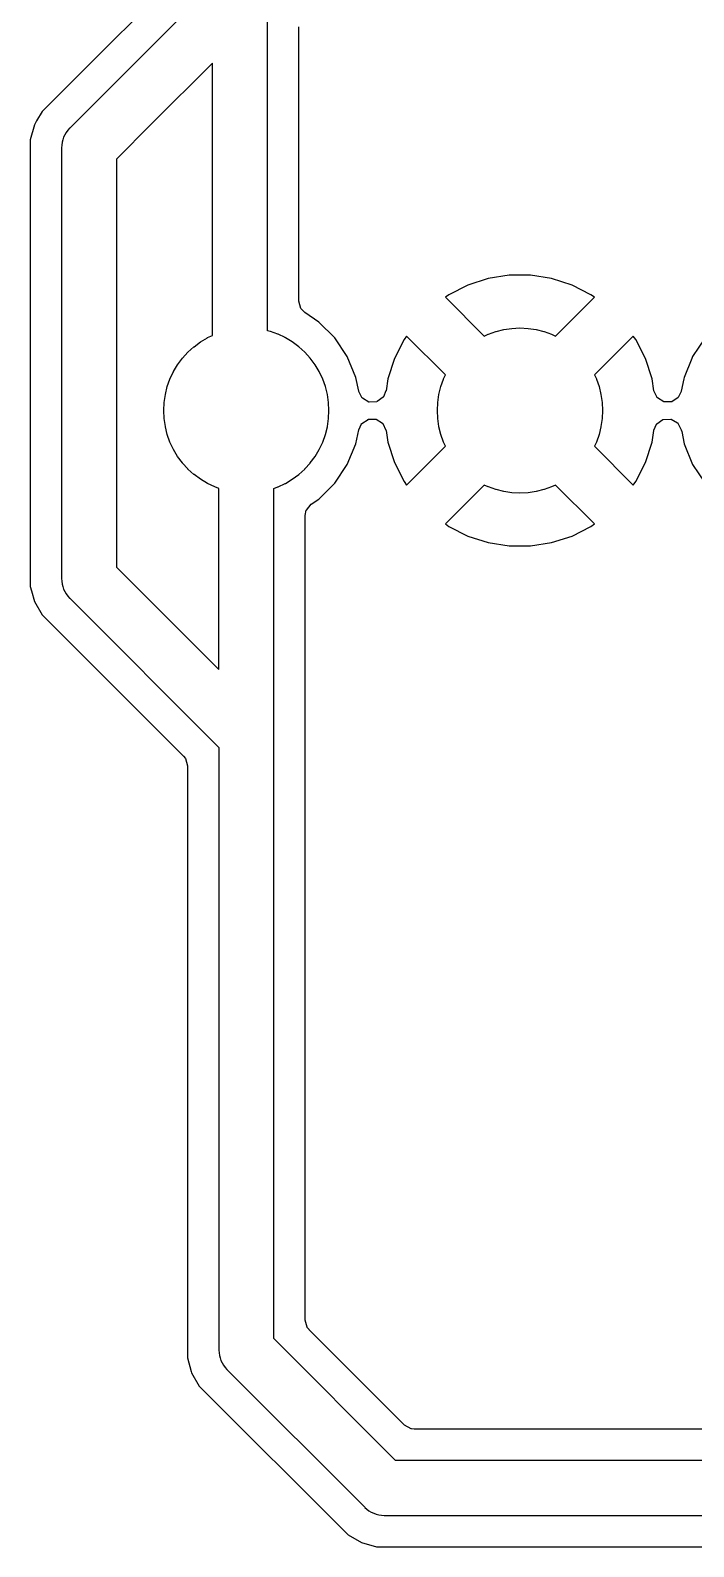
# Model space of a CAD drawing. Header units: metres. Extents: x 92.3 to 181.5, y -134.8 to -50.6.
# Drawn here: x 101.5 to 107.66, y -79.19 to -65.11 of the extents above; entities that cross this region are included whole.
import ezdxf

# ---------------------------------------------------------------- set-up
doc = ezdxf.new("R2010")
doc.units = ezdxf.units.M

msp = doc.modelspace()

# ---------------------------------------------------------------- linework, layer by layer
for points in [[(122.091, -57.754), (109.878, -57.754), (109.742, -57.791), (109.739, -57.792), (109.615, -57.863), (103.416, -64.063), (103.116, -64.363), (101.613, -65.865), (101.563, -65.952), (101.542, -65.989), (101.504, -66.128), (101.504, -70.272), (101.516, -70.314), (101.542, -70.411), (101.613, -70.535)], [(103.57, -64.32), (102.27, -65.62), (101.87, -66.02), (101.87, -66.02), (101.869, -66.02), (101.853, -66.038), (101.853, -66.038), (101.853, -66.038), (101.853, -66.038), (101.853, -66.038), (101.838, -66.058), (101.838, -66.058), (101.838, -66.058), (101.838, -66.058), (101.838, -66.058), (101.825, -66.08), (101.825, -66.08), (101.825, -66.08), (101.825, -66.08), (101.825, -66.08), (101.814, -66.102), (101.814, -66.102), (101.814, -66.102), (101.814, -66.102), (101.814, -66.103), (101.806, -66.126), (101.806, -66.126), (101.806, -66.126), (101.806, -66.126), (101.806, -66.126), (101.8, -66.15), (101.8, -66.15), (101.8, -66.15), (101.8, -66.15), (101.8, -66.15), (101.796, -66.175), (101.796, -66.175), (101.796, -66.175), (101.796, -66.175), (101.796, -66.175), (101.795, -66.2), (101.795, -66.2), (101.795, -66.2), (101.795, -70.2), (101.795, -70.2), (101.795, -70.2), (101.796, -70.225), (101.796, -70.225), (101.796, -70.225), (101.796, -70.225), (101.796, -70.225), (101.8, -70.25), (101.8, -70.25), (101.8, -70.25), (101.8, -70.25), (101.8, -70.25), (101.806, -70.274), (101.806, -70.274)], [(114.068, -78.385), (104.896, -78.385), (103.765, -77.254), (103.765, -69.362), (103.803, -69.349), (103.803, -69.349), (103.804, -69.349), (103.804, -69.349), (103.804, -69.349), (103.871, -69.317), (103.871, -69.316), (103.872, -69.316), (103.872, -69.316), (103.872, -69.316), (103.936, -69.278), (103.936, -69.278), (103.936, -69.278), (103.936, -69.278), (103.936, -69.278), (103.996, -69.233), (103.996, -69.233), (103.997, -69.233), (103.997, -69.233), (103.997, -69.233), (104.052, -69.183), (104.052, -69.182), (104.052, -69.182), (104.052, -69.182), (104.053, -69.182), (104.103, -69.127), (104.103, -69.127), (104.103, -69.127), (104.103, -69.126), (104.103, -69.126), (104.148, -69.066), (104.148, -69.066), (104.148, -69.066), (104.148, -69.066), (104.148, -69.066), (104.186, -69.002), (104.186, -69.002), (104.186, -69.002), (104.186, -69.001), (104.187, -69.001), (104.219, -68.934), (104.219, -68.934), (104.219, -68.934), (104.219, -68.933), (104.219, -68.933), (104.244, -68.863), (104.244, -68.863), (104.244, -68.863), (104.244, -68.863), (104.244, -68.863), (104.244, -68.863), (104.244, -68.862), (104.262, -68.79), (104.262, -68.79), (104.262, -68.79), (104.262, -68.79), (104.262, -68.789), (104.273, -68.715), (104.273, -68.715), (104.273, -68.715), (104.273, -68.715), (104.273, -68.715), (104.277, -68.64), (104.277, -68.64), (104.277, -68.64), (104.277, -68.64), (104.277, -68.64), (104.273, -68.565), (104.273, -68.565), (104.273, -68.565), (104.273, -68.565), (104.273, -68.565), (104.262, -68.491), (104.262, -68.49), (104.262, -68.49), (104.262, -68.49), (104.262, -68.49), (104.244, -68.418), (104.244, -68.417), (104.244, -68.417), (104.244, -68.417), (104.244, -68.417), (104.219, -68.347), (104.219, -68.347), (104.219, -68.346), (104.219, -68.346), (104.219, -68.346), (104.187, -68.279), (104.186, -68.279), (104.186, -68.278), (104.186, -68.278), (104.186, -68.278), (104.148, -68.214), (104.148, -68.214), (104.148, -68.214), (104.148, -68.214), (104.148, -68.214), (104.103, -68.154), (104.103, -68.154), (104.103, -68.153), (104.103, -68.153), (104.103, -68.153), (104.053, -68.098), (104.052, -68.098), (104.052, -68.098), (104.052, -68.098), (104.052, -68.097), (103.997, -68.047), (103.997, -68.047), (103.997, -68.047), (103.996, -68.047), (103.996, -68.047), (103.936, -68.002), (103.936, -68.002), (103.936, -68.002), (103.936, -68.002), (103.936, -68.002), (103.872, -67.964), (103.872, -67.964), (103.872, -67.964), (103.871, -67.964), (103.871, -67.963), (103.804, -67.931), (103.804, -67.931), (103.804, -67.931), (103.803, -67.931), (103.803, -67.931), (103.733, -67.906), (103.733, -67.906), (103.733, -67.906), (103.733, -67.906), (103.732, -67.906), (103.705, -67.899), (103.705, -64.906)], [(113.814, -78.094), (105.069, -78.094), (105.069, -78.094), (105.069, -78.094), (105.069, -78.094), (105.069, -78.094), (105.042, -78.092), (105.042, -78.092), (105.042, -78.092), (105.042, -78.092), (105.042, -78.092), (105.042, -78.092), (105.042, -78.092), (105.042, -78.091), (105.042, -78.091), (105.041, -78.091), (105.041, -78.091), (105.041, -78.091), (105.041, -78.091), (105.041, -78.091), (105.041, -78.091), (105.041, -78.091), (105.041, -78.091), (104.979, -78.058), (104.979, -78.058), (104.979, -78.057), (104.979, -78.057), (104.979, -78.057), (104.979, -78.057), (104.979, -78.057), (104.979, -78.057), (104.979, -78.057), (104.978, -78.057), (104.978, -78.057), (104.978, -78.057), (104.978, -78.057), (104.093, -77.172), (104.093, -77.172), (104.093, -77.172), (104.093, -77.172), (104.093, -77.171), (104.076, -77.151), (104.076, -77.151), (104.076, -77.151), (104.076, -77.15), (104.076, -77.15), (104.076, -77.15), (104.076, -77.15), (104.076, -77.15), (104.076, -77.15), (104.076, -77.15), (104.076, -77.15), (104.076, -77.15), (104.076, -77.15), (104.076, -77.149), (104.075, -77.149), (104.075, -77.149), (104.075, -77.149), (104.056, -77.082), (104.056, -77.082), (104.056, -77.082), (104.056, -77.082), (104.056, -77.082), (104.056, -77.081), (104.056, -77.081), (104.056, -77.081), (104.056, -77.081), (104.056, -77.081), (104.056, -77.081), (104.056, -77.081), (104.056, -77.081), (104.056, -69.616), (104.056, -69.616), (104.056, -69.616), (104.056, -69.616), (104.056, -69.616), (104.056, -69.616), (104.056, -69.616), (104.056, -69.615), (104.056, -69.615), (104.066, -69.566), (104.066, -69.566), (104.066, -69.566), (104.066, -69.565), (104.066, -69.565), (104.066, -69.565), (104.066, -69.565), (104.066, -69.565), (104.066, -69.565), (104.066, -69.565), (104.066, -69.565), (104.066, -69.565), (104.066, -69.564), (104.066, -69.564), (104.067, -69.564), (104.067, -69.564), (104.067, -69.564), (104.067, -69.564), (104.067, -69.564), (104.067, -69.564), (104.067, -69.564), (104.112, -69.51), (104.112, -69.51), (104.112, -69.51), (104.112, -69.51), (104.112, -69.51), (104.112, -69.51), (104.112, -69.509), (104.112, -69.509), (104.112, -69.509), (104.113, -69.509), (104.113, -69.509), (104.113, -69.509), (104.113, -69.509), (104.184, -69.461), (104.331, -69.314), (104.447, -69.141), (104.527, -68.948), (104.553, -68.819), (104.553, -68.819), (104.553, -68.819), (104.553, -68.819), (104.553, -68.819), (104.553, -68.819), (104.553, -68.818), (104.553, -68.818), (104.553, -68.818), (104.553, -68.818), (104.553, -68.818), (104.58, -68.762), (104.58, -68.762), (104.58, -68.762), (104.58, -68.762), (104.58, -68.762), (104.58, -68.762), (104.58, -68.762), (104.58, -68.762), (104.58, -68.762), (104.58, -68.761), (104.58, -68.761), (104.58, -68.761), (104.581, -68.761), (104.581, -68.761), (104.581, -68.761), (104.581, -68.761), (104.581, -68.761), (104.581, -68.761), (104.581, -68.761), (104.581, -68.761), (104.581, -68.76), (104.581, -68.76), (104.581, -68.76), (104.64, -68.722), (104.64, -68.722), (104.64, -68.722), (104.64, -68.722), (104.64, -68.721), (104.64, -68.721), (104.64, -68.721), (104.64, -68.721), (104.641, -68.721), (104.641, -68.721), (104.641, -68.721), (104.641, -68.721), (104.641, -68.721), (104.641, -68.721), (104.641, -68.721), (104.641, -68.721), (104.642, -68.721), (104.642, -68.721), (104.642, -68.721), (104.642, -68.721), (104.642, -68.721), (104.642, -68.721), (104.642, -68.721), (104.642, -68.721), (104.712, -68.72), (104.712, -68.72), (104.713, -68.72), (104.713, -68.72), (104.713, -68.72), (104.713, -68.72), (104.713, -68.72), (104.713, -68.72), (104.713, -68.72), (104.713, -68.72), (104.713, -68.72), (104.714, -68.72), (104.714, -68.72), (104.714, -68.72), (104.714, -68.72), (104.714, -68.72), (104.714, -68.72), (104.714, -68.72), (104.714, -68.72), (104.715, -68.72), (104.715, -68.72), (104.715, -68.721), (104.715, -68.721), (104.715, -68.721), (104.774, -68.758), (104.774, -68.758), (104.774, -68.758), (104.775, -68.758), (104.775, -68.758), (104.775, -68.758), (104.775, -68.758), (104.775, -68.758), (104.775, -68.758), (104.775, -68.758), (104.775, -68.758), (104.775, -68.758), (104.775, -68.759), (104.775, -68.759), (104.776, -68.759), (104.776, -68.759), (104.776, -68.759), (104.776, -68.759), (104.776, -68.759), (104.776, -68.759), (104.776, -68.759), (104.776, -68.759), (104.776, -68.76), (104.776, -68.76), (104.806, -68.823), (104.806, -68.823), (104.806, -68.823), (104.806, -68.823), (104.806, -68.823), (104.806, -68.823), (104.806, -68.823), (104.806, -68.824), (104.806, -68.824), (104.806, -68.824), (104.806, -68.824), (104.806, -68.824), (104.807, -68.824), (104.824, -68.934), (104.885, -69.123), (104.975, -69.299), (104.998, -69.331), (105.359, -68.971), (105.341, -68.934), (105.341, -68.934), (105.341, -68.934), (105.341, -68.933), (105.341, -68.933), (105.316, -68.863), (105.316, -68.863), (105.316, -68.863), (105.316, -68.863), (105.316, -68.862), (105.298, -68.79), (105.298, -68.79), (105.298, -68.79), (105.298, -68.79), (105.298, -68.789), (105.287, -68.715), (105.287, -68.715), (105.287, -68.715), (105.287, -68.715), (105.287, -68.715), (105.283, -68.64), (105.283, -68.64), (105.283, -68.64), (105.283, -68.64), (105.283, -68.64), (105.287, -68.565), (105.287, -68.565), (105.287, -68.565), (105.287, -68.565), (105.287, -68.565), (105.298, -68.491), (105.298, -68.49), (105.298, -68.49), (105.298, -68.49), (105.298, -68.49), (105.316, -68.418), (105.316, -68.417), (105.316, -68.417), (105.316, -68.417), (105.316, -68.417), (105.316, -68.417), (105.316, -68.417), (105.341, -68.347), (105.341, -68.347), (105.341, -68.346), (105.341, -68.346), (105.341, -68.346), (105.359, -68.309), (104.998, -67.949), (104.975, -67.981), (104.885, -68.157), (104.824, -68.346), (104.807, -68.456), (104.806, -68.456), (104.806, -68.456), (104.806, -68.456), (104.806, -68.456), (104.806, -68.456), (104.806, -68.457), (104.806, -68.457), (104.806, -68.457), (104.806, -68.457), (104.806, -68.457), (104.782, -68.514), (104.782, -68.514), (104.782, -68.514), (104.781, -68.514), (104.781, -68.514), (104.781, -68.514), (104.781, -68.514), (104.781, -68.514), (104.781, -68.515), (104.781, -68.515), (104.781, -68.515), (104.781, -68.515), (104.781, -68.515), (104.781, -68.515), (104.781, -68.515), (104.781, -68.515), (104.781, -68.515), (104.78, -68.515), (104.78, -68.515), (104.78, -68.516), (104.78, -68.516), (104.78, -68.516), (104.78, -68.516), (104.723, -68.557), (104.723, -68.557), (104.723, -68.557), (104.723, -68.557), (104.723, -68.557), (104.723, -68.557), (104.723, -68.557), (104.723, -68.557), (104.722, -68.557), (104.722, -68.557), (104.722, -68.557), (104.722, -68.557), (104.722, -68.557), (104.722, -68.557), (104.722, -68.557), (104.722, -68.557), (104.721, -68.557), (104.721, -68.557), (104.721, -68.557), (104.721, -68.558), (104.721, -68.558), (104.721, -68.558), (104.721, -68.558), (104.721, -68.558), (104.651, -68.561), (104.651, -68.561), (104.651, -68.561), (104.65, -68.561), (104.65, -68.561), (104.65, -68.561), (104.65, -68.561), (104.65, -68.561), (104.65, -68.561), (104.65, -68.561), (104.65, -68.561), (104.649, -68.561), (104.649, -68.561), (104.649, -68.561), (104.649, -68.561), (104.649, -68.561), (104.649, -68.561), (104.649, -68.561), (104.649, -68.561), (104.649, -68.561), (104.648, -68.561), (104.648, -68.561), (104.648, -68.561), (104.648, -68.561), (104.587, -68.526), (104.587, -68.526), (104.587, -68.526), (104.587, -68.526), (104.587, -68.526), (104.587, -68.526), (104.587, -68.526), (104.587, -68.526), (104.587, -68.526), (104.586, -68.525), (104.586, -68.525), (104.586, -68.525), (104.586, -68.525), (104.586, -68.525), (104.586, -68.525), (104.586, -68.525), (104.586, -68.525), (104.586, -68.525), (104.586, -68.525), (104.586, -68.524), (104.586, -68.524), (104.586, -68.524), (104.585, -68.524), (104.585, -68.524), (104.553, -68.462), (104.553, -68.462), (104.553, -68.462), (104.553, -68.462), (104.553, -68.462), (104.553, -68.462), (104.553, -68.461), (104.553, -68.461), (104.553, -68.461), (104.553, -68.461), (104.553, -68.461), (104.553, -68.461), (104.553, -68.461), (104.527, -68.332), (104.447, -68.139), (104.331, -67.966), (104.184, -67.819), (104.053, -67.731), (104.053, -67.731), (104.053, -67.731), (104.053, -67.731), (104.052, -67.731), (104.052, -67.73), (104.052, -67.73), (104.052, -67.73), (104.052, -67.73), (104.017, -67.694), (104.017, -67.694), (104.016, -67.694), (104.016, -67.694), (104.016, -67.694), (104.016, -67.694), (104.016, -67.694), (104.016, -67.693), (104.016, -67.693), (104.016, -67.693), (104.016, -67.693), (104.016, -67.693), (104.016, -67.693), (104.016, -67.693), (104.016, -67.693), (104.016, -67.693), (104.016, -67.693), (104.016, -67.692), (104.015, -67.692), (104.015, -67.692), (104.015, -67.692), (103.996, -67.625), (103.996, -67.625), (103.996, -67.625), (103.996, -67.625), (103.996, -67.625), (103.996, -67.624), (103.996, -67.624), (103.996, -67.624), (103.996, -67.624), (103.996, -67.624), (103.996, -67.624), (103.996, -67.624), (103.996, -67.624), (103.996, -65.079)], [(103.255, -69.362), (103.217, -69.349), (103.217, -69.349), (103.216, -69.349), (103.216, -69.349), (103.216, -69.349), (103.149, -69.317), (103.149, -69.316), (103.148, -69.316), (103.148, -69.316), (103.148, -69.316), (103.084, -69.278), (103.084, -69.278), (103.084, -69.278), (103.084, -69.278), (103.084, -69.278), (103.024, -69.233), (103.024, -69.233), (103.023, -69.233), (103.023, -69.233), (103.023, -69.233), (102.968, -69.183), (102.968, -69.182), (102.968, -69.182), (102.968, -69.182), (102.967, -69.182), (102.917, -69.127), (102.917, -69.127), (102.917, -69.127), (102.917, -69.126), (102.917, -69.126), (102.872, -69.066), (102.872, -69.066), (102.872, -69.066), (102.872, -69.066), (102.872, -69.066), (102.834, -69.002), (102.834, -69.002), (102.834, -69.002), (102.834, -69.001), (102.833, -69.001), (102.801, -68.934), (102.801, -68.934), (102.801, -68.934), (102.801, -68.933), (102.801, -68.933), (102.776, -68.863), (102.776, -68.863), (102.776, -68.863), (102.776, -68.863), (102.776, -68.862), (102.758, -68.79), (102.758, -68.79), (102.758, -68.79), (102.758, -68.79), (102.758, -68.789), (102.747, -68.715), (102.747, -68.715), (102.747, -68.715), (102.747, -68.715), (102.747, -68.715), (102.743, -68.64), (102.743, -68.64), (102.743, -68.64), (102.743, -68.64), (102.743, -68.64), (102.747, -68.565), (102.747, -68.565), (102.747, -68.565), (102.747, -68.565), (102.747, -68.565), (102.758, -68.491), (102.758, -68.49), (102.758, -68.49), (102.758, -68.49), (102.758, -68.49), (102.776, -68.418), (102.776, -68.417), (102.776, -68.417), (102.776, -68.417), (102.776, -68.417), (102.801, -68.347), (102.801, -68.347), (102.801, -68.346), (102.801, -68.346), (102.801, -68.346), (102.833, -68.279), (102.834, -68.279), (102.834, -68.278), (102.834, -68.278), (102.834, -68.278), (102.872, -68.214), (102.872, -68.214), (102.872, -68.214), (102.872, -68.214), (102.872, -68.214), (102.917, -68.154), (102.917, -68.154), (102.917, -68.153), (102.917, -68.153), (102.917, -68.153), (102.967, -68.098), (102.968, -68.098), (102.968, -68.098), (102.968, -68.098), (102.968, -68.097), (103.023, -68.047), (103.023, -68.047), (103.023, -68.047), (103.024, -68.047), (103.024, -68.047), (103.084, -68.002), (103.084, -68.002), (103.084, -68.002), (103.084, -68.002), (103.084, -68.002), (103.148, -67.964), (103.148, -67.964), (103.148, -67.964), (103.149, -67.964), (103.149, -67.963), (103.195, -67.942), (103.195, -65.416), (102.63, -65.98), (102.305, -66.306), (102.305, -70.094), (103.255, -71.044), (103.255, -69.362)], [(105.391, -67.565), (105.359, -67.588), (105.719, -67.949), (105.756, -67.931), (105.756, -67.931), (105.756, -67.931), (105.757, -67.931), (105.757, -67.931), (105.827, -67.906), (105.827, -67.906), (105.827, -67.906), (105.827, -67.906), (105.828, -67.906), (105.9, -67.888), (105.9, -67.888), (105.9, -67.888), (105.9, -67.888), (105.901, -67.888), (105.975, -67.877), (105.975, -67.877), (105.975, -67.877), (105.975, -67.877), (105.975, -67.877), (106.05, -67.873), (106.05, -67.873), (106.05, -67.873), (106.05, -67.873), (106.05, -67.873), (106.125, -67.877), (106.125, -67.877), (106.125, -67.877), (106.125, -67.877), (106.125, -67.877), (106.199, -67.888), (106.2, -67.888), (106.2, -67.888), (106.2, -67.888), (106.2, -67.888), (106.272, -67.906), (106.273, -67.906), (106.273, -67.906), (106.273, -67.906), (106.273, -67.906), (106.343, -67.931), (106.343, -67.931), (106.344, -67.931), (106.344, -67.931), (106.344, -67.931), (106.381, -67.949), (106.741, -67.588), (106.709, -67.565), (106.533, -67.475), (106.344, -67.414), (106.149, -67.383), (105.951, -67.383), (105.756, -67.414), (105.567, -67.475), (105.391, -67.565)], [(107.125, -67.981), (107.102, -67.949), (106.741, -68.309), (106.759, -68.346), (106.759, -68.346), (106.759, -68.346), (106.759, -68.347), (106.759, -68.347), (106.784, -68.417), (106.784, -68.417), (106.784, -68.417), (106.784, -68.417), (106.784, -68.418), (106.802, -68.49), (106.802, -68.49), (106.802, -68.49), (106.802, -68.49), (106.802, -68.491), (106.813, -68.565), (106.813, -68.565), (106.813, -68.565), (106.813, -68.565), (106.813, -68.565), (106.817, -68.64), (106.817, -68.64), (106.817, -68.64), (106.817, -68.64), (106.817, -68.64), (106.813, -68.715), (106.813, -68.715), (106.813, -68.715), (106.813, -68.715), (106.813, -68.715), (106.802, -68.789), (106.802, -68.79), (106.802, -68.79), (106.802, -68.79), (106.802, -68.79), (106.784, -68.862), (106.784, -68.863), (106.784, -68.863), (106.784, -68.863), (106.784, -68.863), (106.759, -68.933), (106.759, -68.933), (106.759, -68.934), (106.759, -68.934), (106.759, -68.934), (106.741, -68.971), (107.102, -69.331), (107.125, -69.299), (107.215, -69.123), (107.276, -68.934), (107.293, -68.824), (107.294, -68.824), (107.294, -68.824), (107.294, -68.824), (107.294, -68.824), (107.294, -68.824), (107.294, -68.823), (107.294, -68.823), (107.294, -68.823), (107.294, -68.823), (107.294, -68.823), (107.318, -68.766), (107.318, -68.766), (107.318, -68.766), (107.319, -68.766), (107.319, -68.766), (107.319, -68.766), (107.319, -68.766), (107.319, -68.766), (107.319, -68.765), (107.319, -68.765), (107.319, -68.765), (107.319, -68.765), (107.319, -68.765), (107.319, -68.765), (107.319, -68.765), (107.319, -68.765), (107.319, -68.765), (107.32, -68.765), (107.32, -68.765), (107.32, -68.764), (107.32, -68.764), (107.32, -68.764), (107.32, -68.764), (107.377, -68.723), (107.377, -68.723), (107.377, -68.723), (107.377, -68.723), (107.377, -68.723), (107.377, -68.723), (107.377, -68.723), (107.377, -68.723), (107.378, -68.723), (107.378, -68.723), (107.378, -68.723), (107.378, -68.723), (107.378, -68.723), (107.378, -68.723), (107.378, -68.723), (107.378, -68.723), (107.379, -68.723), (107.379, -68.723), (107.379, -68.723), (107.379, -68.722), (107.379, -68.722), (107.379, -68.722), (107.379, -68.722), (107.379, -68.722), (107.449, -68.719), (107.449, -68.719), (107.449, -68.719), (107.45, -68.719), (107.45, -68.719), (107.45, -68.719), (107.45, -68.719), (107.45, -68.719), (107.45, -68.719), (107.45, -68.719), (107.45, -68.719), (107.451, -68.719), (107.451, -68.719), (107.451, -68.719), (107.451, -68.719), (107.451, -68.719), (107.451, -68.719), (107.451, -68.719), (107.451, -68.719), (107.451, -68.719), (107.452, -68.719), (107.452, -68.719), (107.452, -68.719), (107.452, -68.719), (107.513, -68.754), (107.513, -68.754), (107.513, -68.754), (107.513, -68.754), (107.513, -68.754), (107.513, -68.754), (107.513, -68.754), (107.513, -68.754), (107.513, -68.754), (107.514, -68.755), (107.514, -68.755), (107.514, -68.755), (107.514, -68.755), (107.514, -68.755), (107.514, -68.755), (107.514, -68.755), (107.514, -68.755), (107.514, -68.755), (107.514, -68.755), (107.514, -68.756), (107.514, -68.756), (107.514, -68.756), (107.515, -68.756), (107.515, -68.756), (107.547, -68.818), (107.547, -68.818), (107.547, -68.818), (107.547, -68.818), (107.547, -68.818), (107.547, -68.818), (107.547, -68.819), (107.547, -68.819), (107.547, -68.819), (107.547, -68.819), (107.547, -68.819), (107.547, -68.819), (107.547, -68.819), (107.547, -68.819), (107.551, -68.835), (107.573, -68.948), (107.653, -69.141), (107.769, -69.314)], [(107.769, -67.966), (107.653, -68.139), (107.645, -68.157), (107.573, -68.332), (107.57, -68.345), (107.547, -68.461), (107.547, -68.461), (107.547, -68.461), (107.547, -68.461), (107.547, -68.461), (107.547, -68.461), (107.547, -68.462), (107.547, -68.462), (107.547, -68.462), (107.547, -68.462), (107.547, -68.462), (107.52, -68.518), (107.52, -68.518), (107.52, -68.518), (107.52, -68.518), (107.52, -68.518), (107.52, -68.518), (107.52, -68.518), (107.52, -68.518), (107.52, -68.518), (107.52, -68.519), (107.52, -68.519), (107.52, -68.519), (107.519, -68.519), (107.519, -68.519), (107.519, -68.519), (107.519, -68.519), (107.519, -68.519), (107.519, -68.519), (107.519, -68.519), (107.519, -68.519), (107.519, -68.52), (107.519, -68.52), (107.519, -68.52), (107.46, -68.558), (107.46, -68.558), (107.46, -68.558), (107.46, -68.558), (107.46, -68.559), (107.46, -68.559), (107.46, -68.559), (107.46, -68.559), (107.459, -68.559), (107.459, -68.559), (107.459, -68.559), (107.459, -68.559), (107.459, -68.559), (107.459, -68.559), (107.459, -68.559), (107.459, -68.559), (107.458, -68.559), (107.458, -68.559), (107.458, -68.559), (107.458, -68.559), (107.458, -68.559), (107.458, -68.559), (107.458, -68.559), (107.458, -68.559), (107.388, -68.56), (107.388, -68.56), (107.387, -68.56), (107.387, -68.56), (107.387, -68.56), (107.387, -68.56), (107.387, -68.56), (107.387, -68.56), (107.387, -68.56), (107.387, -68.56), (107.387, -68.56), (107.386, -68.56), (107.386, -68.56), (107.386, -68.56), (107.386, -68.56), (107.386, -68.56), (107.386, -68.56), (107.386, -68.56), (107.386, -68.56), (107.385, -68.56), (107.385, -68.56), (107.385, -68.559), (107.385, -68.559), (107.385, -68.559), (107.326, -68.522), (107.326, -68.522), (107.326, -68.522), (107.325, -68.522), (107.325, -68.522), (107.325, -68.522), (107.325, -68.522), (107.325, -68.522), (107.325, -68.522), (107.325, -68.522), (107.325, -68.522), (107.325, -68.522), (107.325, -68.521), (107.325, -68.521), (107.324, -68.521), (107.324, -68.521), (107.324, -68.521), (107.324, -68.521), (107.324, -68.521), (107.324, -68.521), (107.324, -68.521), (107.324, -68.521), (107.324, -68.52), (107.324, -68.52), (107.294, -68.457), (107.294, -68.457), (107.294, -68.457), (107.294, -68.457), (107.294, -68.457), (107.294, -68.457), (107.294, -68.457), (107.294, -68.456), (107.294, -68.456), (107.294, -68.456), (107.294, -68.456), (107.294, -68.456), (107.293, -68.456), (107.276, -68.346), (107.215, -68.157), (107.125, -67.981)], [(105.827, -69.374), (105.827, -69.374), (105.757, -69.349), (105.757, -69.349), (105.756, -69.349), (105.756, -69.349), (105.756, -69.349), (105.719, -69.331), (105.359, -69.692), (105.391, -69.715), (105.567, -69.805), (105.756, -69.866), (105.951, -69.897), (106.149, -69.897), (106.344, -69.866), (106.533, -69.805), (106.709, -69.715), (106.741, -69.692), (106.381, -69.331), (106.344, -69.349), (106.344, -69.349), (106.344, -69.349), (106.343, -69.349), (106.343, -69.349), (106.273, -69.374), (106.273, -69.374), (106.273, -69.374), (106.273, -69.374), (106.272, -69.374), (106.2, -69.392), (106.2, -69.392), (106.2, -69.392), (106.2, -69.392), (106.199, -69.392), (106.125, -69.403), (106.125, -69.403), (106.125, -69.403), (106.125, -69.403), (106.125, -69.403), (106.05, -69.407), (106.05, -69.407), (106.05, -69.407), (106.05, -69.407), (106.05, -69.407), (105.975, -69.403), (105.975, -69.403), (105.975, -69.403), (105.975, -69.403), (105.975, -69.403), (105.901, -69.392), (105.9, -69.392), (105.9, -69.392), (105.9, -69.392), (105.9, -69.392), (105.828, -69.374), (105.827, -69.374), (105.827, -69.374), (105.827, -69.374), (105.827, -69.374), (105.827, -69.374)], [(101.806, -70.274), (101.806, -70.274), (101.806, -70.274), (101.806, -70.274), (101.806, -70.274), (101.814, -70.297), (101.814, -70.298), (101.814, -70.298), (101.814, -70.298), (101.814, -70.298), (101.825, -70.32), (101.825, -70.32), (101.825, -70.32), (101.825, -70.32), (101.825, -70.32), (101.838, -70.342), (101.838, -70.342), (101.838, -70.342), (101.838, -70.342), (101.838, -70.342), (101.853, -70.362), (101.853, -70.362), (101.853, -70.362), (101.853, -70.362), (101.853, -70.362), (101.869, -70.38), (101.87, -70.38), (101.87, -70.38), (103.255, -71.766), (103.255, -77.36), (103.255, -77.36), (103.255, -77.36), (103.256, -77.385), (103.256, -77.385), (103.256, -77.385), (103.256, -77.385), (103.256, -77.385), (103.26, -77.41), (103.26, -77.41), (103.26, -77.41), (103.26, -77.41), (103.26, -77.41), (103.266, -77.434), (103.266, -77.434), (103.266, -77.434), (103.266, -77.434), (103.266, -77.434), (103.266, -77.434), (103.274, -77.457), (103.274, -77.458), (103.274, -77.458), (103.274, -77.458), (103.274, -77.458), (103.285, -77.48), (103.285, -77.48), (103.285, -77.48), (103.285, -77.48), (103.285, -77.48), (103.298, -77.502), (103.298, -77.502), (103.298, -77.502), (103.298, -77.502), (103.298, -77.502), (103.313, -77.522), (103.313, -77.522), (103.313, -77.522), (103.313, -77.522), (103.313, -77.522), (103.329, -77.54), (103.33, -77.54), (103.33, -77.54), (104.61, -78.82), (104.61, -78.82), (104.61, -78.821), (104.628, -78.837), (104.628, -78.837), (104.628, -78.837), (104.628, -78.837), (104.628, -78.837), (104.648, -78.852), (104.648, -78.852), (104.648, -78.852), (104.648, -78.852), (104.648, -78.852), (104.67, -78.865), (104.67, -78.865), (104.67, -78.865), (104.67, -78.865), (104.67, -78.865), (104.692, -78.876), (104.692, -78.876), (104.692, -78.876), (104.692, -78.876), (104.693, -78.876), (104.716, -78.884), (104.716, -78.884), (104.716, -78.884), (104.716, -78.884), (104.716, -78.884), (104.74, -78.89), (104.74, -78.89), (104.74, -78.89), (104.74, -78.89), (104.74, -78.89), (104.765, -78.894), (104.765, -78.894), (104.765, -78.894), (104.765, -78.894), (104.765, -78.894), (104.79, -78.895), (104.79, -78.895), (104.79, -78.895), (114.068, -78.895)], [(101.613, -70.535), (102.305, -71.226), (102.927, -71.848), (102.927, -71.848), (102.927, -71.848), (102.927, -71.848), (102.927, -71.849), (102.944, -71.869), (102.944, -71.869), (102.944, -71.869), (102.944, -71.87), (102.944, -71.87), (102.944, -71.87), (102.944, -71.87), (102.944, -71.87), (102.944, -71.87), (102.944, -71.87), (102.944, -71.87), (102.944, -71.87), (102.944, -71.87), (102.944, -71.871), (102.945, -71.871), (102.945, -71.871), (102.945, -71.871), (102.964, -71.938), (102.964, -71.938), (102.964, -71.938), (102.964, -71.938), (102.964, -71.938), (102.964, -71.939), (102.964, -71.939), (102.964, -71.939), (102.964, -71.939), (102.964, -71.939), (102.964, -71.939), (102.964, -71.939), (102.964, -71.939), (102.964, -77.432), (102.998, -77.558), (103.002, -77.571), (103.073, -77.695), (104.455, -79.077), (104.579, -79.148), (104.718, -79.186), (113.814, -79.186)]]:
    msp.add_lwpolyline(points)

doc.saveas('drawing.dxf')
